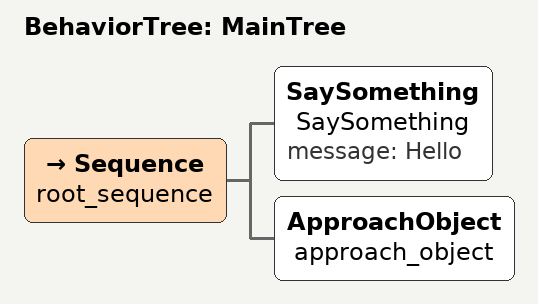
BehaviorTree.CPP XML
<root BTCPP_format="4" >
     <BehaviorTree ID="MainTree">
        <Sequence name="root_sequence">
            <SaySomething   name="SaySomething" message="Hello"/>

            <ApproachObject name="approach_object"/>
        </Sequence>
     </BehaviorTree>
 </root>
